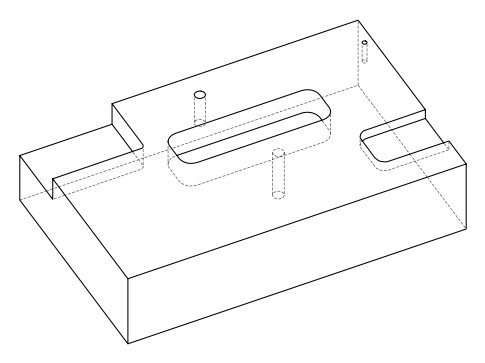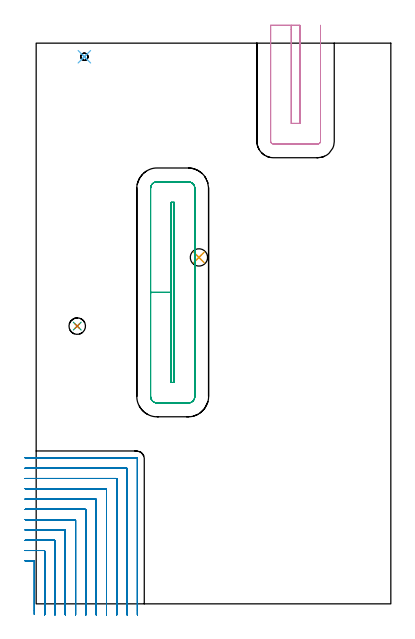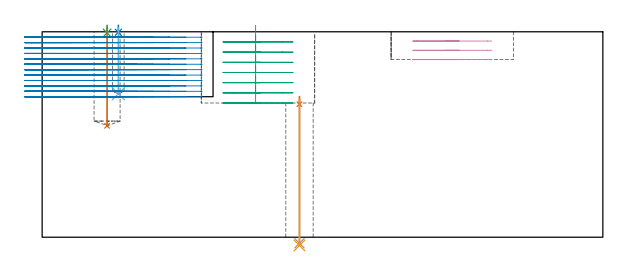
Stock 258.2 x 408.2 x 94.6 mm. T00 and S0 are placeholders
(PLAN: 10 operations, 6 tool changes, 48.9 min)
(1 SPOT_DRILL | STEP1HOLE | NXT0321_9005460120000 | 0.04 min | 3601 mm3)
(2 SPOT_DRILL_1 | STEP1POCKET | NXT0321_9005460120000 | 0.03 min | 0 mm3)
(3 SPOT_DRILL_2 | STEP1POCKET_1 | NXT0321_9005460120000 | 0.03 min | 2 mm3)
(4 DRILL_THROUGH_HOLE_INTO_CENTER | STEP1HOLE | NXT0301_042 | 0.27 min | 2434 mm3)
(5 DRILL_TO_ENLARGE_THROUGH_HOLE | STEP1HOLE | NXT0301_097 | 0.28 min | 5721 mm3)
(6 DRILL_BLIND_HOLE_INTO_CENTER | STEP1POCKET | NXT0301_024 | 0.12 min | 606 mm3)
(7 DRILL_BLIND_HOLE_INTO_CENTER_1 | STEP1POCKET_1 | NXT0301_091 | 0.18 min | 4715 mm3)
(8 MILL_CORNER_NOTCH_RECTANGULAR | CORNER_NOTCH_RECTANGULAR | NXT0201_013 | Follow Part, ap 2.5, ae 75% | 35.33 min | 261689 mm3)
(9 MILL_RECTANGULAR_POCKET | POCKET_RECTANGULAR_STRAIGHT | UGT0201_094 | Follow Part, ap 5, ae 75% | 10.11 min | 299887 mm3)
(10 MILL_SLOT | SLOT_PARTIAL_RECTANGULAR | UGT0201_094 | Follow Part, ap 5, ae 75% | 2.47 min | 59282 mm3)
(TOOL NXT0321_9005460120000 | NC Spot Drill, 142deg, 12mm, Carbide, Uncoated | D12 PA142 FL30 Z2)
(TOOL NXT0301_042 | Carbide Drill 7.1mm [860.1-0710-057A1-MM 2214] | D7.1 PA140 FL85 Z2)
(TOOL NXT0301_097 | Carbide Drill 12.6mm [860.1-1260-063A1-MM 2214] | D12.6 PA140 FL77 Z2)
(TOOL NXT0301_024 | Carbide Drill 5.3mm [860.1-0530-027A1-MM 2214] | D5.3 PA140 FL44 Z2)
(TOOL NXT0301_091 | Carbide Drill 12mm [860.1-1200-036A1-MM 2214] | D12 PA140 FL55 Z2)
(TOOL NXT0201_013 | ENDMILL 10mm | D10 FL30 Z4)
(TOOL UGT0201_094 | End mill 20 mm | D20 FL38 Z4)
(OP 1 SPOT_DRILL)
G17 G21 G94 G90
T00 M6
G54
G17 G0 G90 X118.5 Y252.2 S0 M3
G43 Z104.6 H0
G94 G81 G98 Z61.258 F250. R64.8
G80
M5
M2
(OP 2 SPOT_DRILL_1)
G17 G21 G94 G90
T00 M6
G54
G17 G0 G90 X35.1 Y398.3 S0 M3
G43 Z104.6 H0
G94 G81 G98 Z94.372 F250. R97.6
G80
M5
M2
(OP 3 SPOT_DRILL_2)
G17 G21 G94 G90
T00 M6
G54
G17 G0 G90 X29.9 Y202.2 S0 M3
G43 Z104.6 H0
G94 G81 G98 Z94.084 F250. R97.6
G80
M5
M2
(OP 4 DRILL_THROUGH_HOLE_INTO_CENTER)
G17 G21 G94 G90
T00 M6
G54
G17 G0 G90 X118.5 Y252.2 S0 M3
G43 Z104.6 H1
G94 G73 G98 Z-2.792 F250. Q6.459 R63.8
G80
M5
M2
(OP 5 DRILL_TO_ENLARGE_THROUGH_HOLE)
G17 G21 G94 G90
T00 M6
G54
G17 G0 G90 X118.5 Y252.2 S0 M3
G43 Z104.6 H1
G94 G73 G98 Z-3.793 F250. Q10.932 R63.8
G80
M5
M2
(OP 6 DRILL_BLIND_HOLE_INTO_CENTER)
G17 G21 G94 G90
T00 M6
G54
G17 G0 G90 X35.1 Y398.3 S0 M3
G43 Z104.6 H1
G94 G81 G98 Z66.1 F250. R96.6
G80
M5
M2
(OP 7 DRILL_BLIND_HOLE_INTO_CENTER_1)
G17 G21 G94 G90
T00 M6
G54
G17 G0 G90 X29.9 Y202.2 S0 M3
G43 Z104.6 H1
G94 G81 G98 Z51.3 F250. R96.6
G80
M5
M2
(OP 8 MILL_CORNER_NOTCH_RECTANGULAR)
G17 G21 G94 G90
T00 M6
G54
G17 G0 G90 X-1.3 Y-7.828 S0 M3
G43 Z104.6 H0
Z92.108
G94 G1 Y-4.828 F250.
Y30.806 F500.
G3 X-1.794 Y31.3 R0.5
G1 X-5.
X-8. F250.
G0 Z104.6
X6.2 Y-8.
Z92.108
G1 Y-5.
Y38.305 F500.
G3 X5.705 Y38.8 R0.5
G1 X-5.
X-8. F250.
G0 Z104.6
X13.7 Y-8.
Z92.108
G1 Y-5.
Y45.805 F500.
G3 X13.205 Y46.3 R0.5
G1 X-5.
X-8. F250.
G0 Z104.6
X21.2 Y-8.
Z92.108
G1 Y-5.
Y53.305 F500.
G3 X20.705 Y53.8 R0.5
G1 X-5.
X-8. F250.
G0 Z104.6
X28.7 Y-8.
Z92.108
G1 Y-5.
Y60.804 F500.
G3 X28.204 Y61.3 R0.5
G1 X-5.
X-8. F250.
G0 Z104.6
X36.2 Y-8.
Z92.108
G1 Y-5.
Y68.304 F500.
G3 X35.704 Y68.8 R0.5
G1 X-5.
X-8. F250.
G0 Z104.6
X43.7 Y-8.
Z92.108
G1 Y-5.
Y75.804 F500.
G3 X43.204 Y76.3 R0.5
G1 X-5.
X-8. F250.
G0 Z104.6
X51.2 Y-8.
Z92.108
G1 Y-5.
Y83.304 F500.
G3 X50.704 Y83.8 R0.5
G1 X-5.
X-8. F250.
G0 Z104.6
X58.7 Y-8.
Z92.108
G1 Y-5.
Y90.804 F500.
G3 X58.204 Y91.3 R0.5
G1 X-5.
X-8. F250.
G0 Z104.6
X66.2 Y-8.
Z92.108
G1 Y-5.
Y98.303 F500.
G3 X65.703 Y98.8 R0.5
G1 X-5.
X-8. F250.
G0 Z104.6
X73.7 Y-8.
Z92.108
G1 Y-5.
Y105.6 F500.
G3 X73. Y106.3 R0.7
G1 X-5.
X-8. F250.
G0 Z104.6
X-1.3 Y-7.828
Z89.617
G1 Y-4.828
Y30.806 F500.
G3 X-1.794 Y31.3 R0.5
G1 X-5.
X-8. F250.
G0 Z104.6
X6.2 Y-8.
Z89.617
G1 Y-5.
Y38.305 F500.
G3 X5.705 Y38.8 R0.5
G1 X-5.
X-8. F250.
G0 Z104.6
X13.7 Y-8.
Z89.617
G1 Y-5.
Y45.805 F500.
G3 X13.205 Y46.3 R0.5
G1 X-5.
X-8. F250.
G0 Z104.6
X21.2 Y-8.
Z89.617
G1 Y-5.
Y53.305 F500.
G3 X20.705 Y53.8 R0.5
G1 X-5.
X-8. F250.
G0 Z104.6
X28.7 Y-8.
Z89.617
G1 Y-5.
Y60.804 F500.
G3 X28.204 Y61.3 R0.5
G1 X-5.
X-8. F250.
G0 Z104.6
X36.2 Y-8.
Z89.617
G1 Y-5.
Y68.304 F500.
G3 X35.704 Y68.8 R0.5
G1 X-5.
X-8. F250.
G0 Z104.6
X43.7 Y-8.
Z89.617
G1 Y-5.
Y75.804 F500.
G3 X43.204 Y76.3 R0.5
G1 X-5.
X-8. F250.
G0 Z104.6
X51.2 Y-8.
Z89.617
G1 Y-5.
Y83.304 F500.
G3 X50.704 Y83.8 R0.5
G1 X-5.
X-8. F250.
G0 Z104.6
X58.7 Y-8.
Z89.617
G1 Y-5.
Y90.804 F500.
G3 X58.204 Y91.3 R0.5
G1 X-5.
X-8. F250.
G0 Z104.6
X66.2 Y-8.
Z89.617
G1 Y-5.
Y98.303 F500.
G3 X65.703 Y98.8 R0.5
G1 X-5.
X-8. F250.
G0 Z104.6
X73.7 Y-8.
Z89.617
G1 Y-5.
Y105.6 F500.
G3 X73. Y106.3 R0.7
G1 X-5.
X-8. F250.
G0 Z104.6
X-1.3 Y-7.828
Z87.125
G1 Y-4.828
Y30.806 F500.
G3 X-1.794 Y31.3 R0.5
G1 X-5.
X-8. F250.
G0 Z104.6
X6.2 Y-8.
Z87.125
G1 Y-5.
Y38.305 F500.
G3 X5.705 Y38.8 R0.5
G1 X-5.
X-8. F250.
G0 Z104.6
X13.7 Y-8.
Z87.125
G1 Y-5.
Y45.805 F500.
G3 X13.205 Y46.3 R0.5
G1 X-5.
X-8. F250.
G0 Z104.6
X21.2 Y-8.
Z87.125
G1 Y-5.
Y53.305 F500.
G3 X20.705 Y53.8 R0.5
G1 X-5.
X-8. F250.
G0 Z104.6
X28.7 Y-8.
Z87.125
G1 Y-5.
Y60.804 F500.
G3 X28.204 Y61.3 R0.5
G1 X-5.
X-8. F250.
G0 Z104.6
X36.2 Y-8.
Z87.125
G1 Y-5.
Y68.304 F500.
G3 X35.704 Y68.8 R0.5
G1 X-5.
X-8. F250.
G0 Z104.6
X43.7 Y-8.
Z87.125
G1 Y-5.
Y75.804 F500.
G3 X43.204 Y76.3 R0.5
G1 X-5.
X-8. F250.
G0 Z104.6
X51.2 Y-8.
Z87.125
G1 Y-5.
Y83.304 F500.
G3 X50.704 Y83.8 R0.5
G1 X-5.
X-8. F250.
G0 Z104.6
X58.7 Y-8.
Z87.125
G1 Y-5.
Y90.804 F500.
G3 X58.204 Y91.3 R0.5
G1 X-5.
X-8. F250.
G0 Z104.6
X66.2 Y-8.
Z87.125
G1 Y-5.
Y98.303 F500.
G3 X65.703 Y98.8 R0.5
G1 X-5.
X-8. F250.
G0 Z104.6
X73.7 Y-8.
Z87.125
G1 Y-5.
Y105.6 F500.
G3 X73. Y106.3 R0.7
G1 X-5.
X-8. F250.
G0 Z104.6
X-1.3 Y-7.828
Z84.633
G1 Y-4.828
Y30.806 F500.
G3 X-1.794 Y31.3 R0.5
G1 X-5.
X-8. F250.
G0 Z104.6
X6.2 Y-8.
Z84.633
G1 Y-5.
Y38.305 F500.
G3 X5.705 Y38.8 R0.5
G1 X-5.
X-8. F250.
G0 Z104.6
X13.7 Y-8.
Z84.633
G1 Y-5.
Y45.805 F500.
G3 X13.205 Y46.3 R0.5
G1 X-5.
X-8. F250.
G0 Z104.6
X21.2 Y-8.
Z84.633
G1 Y-5.
Y53.305 F500.
G3 X20.705 Y53.8 R0.5
G1 X-5.
X-8. F250.
G0 Z104.6
X28.7 Y-8.
Z84.633
G1 Y-5.
Y60.804 F500.
G3 X28.204 Y61.3 R0.5
G1 X-5.
X-8. F250.
G0 Z104.6
X36.2 Y-8.
Z84.633
G1 Y-5.
Y68.304 F500.
G3 X35.704 Y68.8 R0.5
G1 X-5.
X-8. F250.
G0 Z104.6
X43.7 Y-8.
Z84.633
G1 Y-5.
Y75.804 F500.
G3 X43.204 Y76.3 R0.5
G1 X-5.
X-8. F250.
G0 Z104.6
X51.2 Y-8.
Z84.633
G1 Y-5.
Y83.304 F500.
G3 X50.704 Y83.8 R0.5
G1 X-5.
X-8. F250.
G0 Z104.6
X58.7 Y-8.
Z84.633
G1 Y-5.
Y90.804 F500.
G3 X58.204 Y91.3 R0.5
G1 X-5.
X-8. F250.
G0 Z104.6
X66.2 Y-8.
Z84.633
G1 Y-5.
Y98.303 F500.
G3 X65.703 Y98.8 R0.5
G1 X-5.
X-8. F250.
G0 Z104.6
X73.7 Y-8.
Z84.633
G1 Y-5.
Y105.6 F500.
G3 X73. Y106.3 R0.7
G1 X-5.
X-8. F250.
G0 Z104.6
X-1.3 Y-7.828
Z82.142
G1 Y-4.828
Y30.806 F500.
G3 X-1.794 Y31.3 R0.5
G1 X-5.
X-8. F250.
G0 Z104.6
X6.2 Y-8.
Z82.142
G1 Y-5.
Y38.305 F500.
G3 X5.705 Y38.8 R0.5
G1 X-5.
X-8. F250.
G0 Z104.6
X13.7 Y-8.
Z82.142
G1 Y-5.
Y45.805 F500.
G3 X13.205 Y46.3 R0.5
G1 X-5.
X-8. F250.
G0 Z104.6
X21.2 Y-8.
Z82.142
G1 Y-5.
Y53.305 F500.
G3 X20.705 Y53.8 R0.5
G1 X-5.
X-8. F250.
G0 Z104.6
X28.7 Y-8.
Z82.142
G1 Y-5.
Y60.804 F500.
G3 X28.204 Y61.3 R0.5
G1 X-5.
X-8. F250.
G0 Z104.6
X36.2 Y-8.
Z82.142
G1 Y-5.
Y68.304 F500.
G3 X35.704 Y68.8 R0.5
G1 X-5.
X-8. F250.
G0 Z104.6
X43.7 Y-8.
Z82.142
G1 Y-5.
Y75.804 F500.
G3 X43.204 Y76.3 R0.5
G1 X-5.
X-8. F250.
G0 Z104.6
X51.2 Y-8.
Z82.142
G1 Y-5.
Y83.304 F500.
G3 X50.704 Y83.8 R0.5
G1 X-5.
X-8. F250.
G0 Z104.6
X58.7 Y-8.
Z82.142
G1 Y-5.
Y90.804 F500.
G3 X58.204 Y91.3 R0.5
G1 X-5.
X-8. F250.
G0 Z104.6
X66.2 Y-8.
Z82.142
G1 Y-5.
Y98.303 F500.
G3 X65.703 Y98.8 R0.5
G1 X-5.
X-8. F250.
G0 Z104.6
X73.7 Y-8.
Z82.142
G1 Y-5.
Y105.6 F500.
G3 X73. Y106.3 R0.7
G1 X-5.
X-8. F250.
G0 Z104.6
X-1.3 Y-7.828
Z79.65
G1 Y-4.828
Y30.806 F500.
G3 X-1.794 Y31.3 R0.5
G1 X-5.
X-8. F250.
G0 Z104.6
X6.2 Y-8.
Z79.65
G1 Y-5.
Y38.305 F500.
G3 X5.705 Y38.8 R0.5
G1 X-5.
X-8. F250.
G0 Z104.6
X13.7 Y-8.
Z79.65
G1 Y-5.
Y45.805 F500.
G3 X13.205 Y46.3 R0.5
G1 X-5.
X-8. F250.
G0 Z104.6
X21.2 Y-8.
Z79.65
G1 Y-5.
Y53.305 F500.
G3 X20.705 Y53.8 R0.5
G1 X-5.
X-8. F250.
G0 Z104.6
X28.7 Y-8.
Z79.65
G1 Y-5.
Y60.804 F500.
G3 X28.204 Y61.3 R0.5
G1 X-5.
X-8. F250.
G0 Z104.6
X36.2 Y-8.
Z79.65
G1 Y-5.
Y68.304 F500.
G3 X35.704 Y68.8 R0.5
G1 X-5.
X-8. F250.
G0 Z104.6
X43.7 Y-8.
Z79.65
G1 Y-5.
Y75.804 F500.
G3 X43.204 Y76.3 R0.5
G1 X-5.
X-8. F250.
G0 Z104.6
X51.2 Y-8.
Z79.65
G1 Y-5.
Y83.304 F500.
G3 X50.704 Y83.8 R0.5
G1 X-5.
X-8. F250.
G0 Z104.6
X58.7 Y-8.
Z79.65
G1 Y-5.
Y90.804 F500.
G3 X58.204 Y91.3 R0.5
G1 X-5.
X-8. F250.
G0 Z104.6
X66.2 Y-8.
Z79.65
G1 Y-5.
Y98.303 F500.
G3 X65.703 Y98.8 R0.5
G1 X-5.
X-8. F250.
G0 Z104.6
X73.7 Y-8.
Z79.65
G1 Y-5.
Y105.6 F500.
G3 X73. Y106.3 R0.7
G1 X-5.
X-8. F250.
G0 Z104.6
X-1.3 Y-7.828
Z77.158
G1 Y-4.828
Y30.806 F500.
G3 X-1.794 Y31.3 R0.5
G1 X-5.
X-8. F250.
G0 Z104.6
X6.2 Y-8.
Z77.158
G1 Y-5.
Y38.305 F500.
G3 X5.705 Y38.8 R0.5
G1 X-5.
X-8. F250.
G0 Z104.6
X13.7 Y-8.
Z77.158
G1 Y-5.
Y45.805 F500.
G3 X13.205 Y46.3 R0.5
G1 X-5.
X-8. F250.
G0 Z104.6
X21.2 Y-8.
Z77.158
G1 Y-5.
Y53.305 F500.
G3 X20.705 Y53.8 R0.5
G1 X-5.
X-8. F250.
G0 Z104.6
X28.7 Y-8.
Z77.158
G1 Y-5.
Y60.804 F500.
G3 X28.204 Y61.3 R0.5
G1 X-5.
X-8. F250.
G0 Z104.6
X36.2 Y-8.
Z77.158
G1 Y-5.
Y68.304 F500.
G3 X35.704 Y68.8 R0.5
G1 X-5.
X-8. F250.
G0 Z104.6
X43.7 Y-8.
Z77.158
G1 Y-5.
Y75.804 F500.
G3 X43.204 Y76.3 R0.5
G1 X-5.
X-8. F250.
G0 Z104.6
X51.2 Y-8.
Z77.158
G1 Y-5.
Y83.304 F500.
G3 X50.704 Y83.8 R0.5
G1 X-5.
X-8. F250.
G0 Z104.6
X58.7 Y-8.
Z77.158
G1 Y-5.
Y90.804 F500.
G3 X58.204 Y91.3 R0.5
G1 X-5.
X-8. F250.
G0 Z104.6
X66.2 Y-8.
Z77.158
G1 Y-5.
Y98.303 F500.
G3 X65.703 Y98.8 R0.5
G1 X-5.
X-8. F250.
G0 Z104.6
X73.7 Y-8.
Z77.158
G1 Y-5.
Y105.6 F500.
G3 X73. Y106.3 R0.7
G1 X-5.
X-8. F250.
G0 Z104.6
X-1.3 Y-7.828
Z74.667
G1 Y-4.828
Y30.806 F500.
G3 X-1.794 Y31.3 R0.5
G1 X-5.
X-8. F250.
G0 Z104.6
X6.2 Y-8.
Z74.667
G1 Y-5.
Y38.305 F500.
G3 X5.705 Y38.8 R0.5
G1 X-5.
X-8. F250.
G0 Z104.6
X13.7 Y-8.
Z74.667
G1 Y-5.
Y45.805 F500.
G3 X13.205 Y46.3 R0.5
G1 X-5.
X-8. F250.
G0 Z104.6
X21.2 Y-8.
Z74.667
G1 Y-5.
Y53.305 F500.
G3 X20.705 Y53.8 R0.5
G1 X-5.
X-8. F250.
G0 Z104.6
X28.7 Y-8.
Z74.667
G1 Y-5.
Y60.804 F500.
G3 X28.204 Y61.3 R0.5
G1 X-5.
X-8. F250.
G0 Z104.6
X36.2 Y-8.
Z74.667
G1 Y-5.
Y68.304 F500.
G3 X35.704 Y68.8 R0.5
G1 X-5.
X-8. F250.
G0 Z104.6
X43.7 Y-8.
Z74.667
G1 Y-5.
Y75.804 F500.
G3 X43.204 Y76.3 R0.5
G1 X-5.
X-8. F250.
G0 Z104.6
X51.2 Y-8.
Z74.667
G1 Y-5.
Y83.304 F500.
G3 X50.704 Y83.8 R0.5
G1 X-5.
X-8. F250.
G0 Z104.6
X58.7 Y-8.
Z74.667
G1 Y-5.
Y90.804 F500.
G3 X58.204 Y91.3 R0.5
G1 X-5.
X-8. F250.
G0 Z104.6
X66.2 Y-8.
Z74.667
G1 Y-5.
Y98.303 F500.
G3 X65.703 Y98.8 R0.5
G1 X-5.
X-8. F250.
G0 Z104.6
X73.7 Y-8.
Z74.667
G1 Y-5.
Y105.6 F500.
G3 X73. Y106.3 R0.7
G1 X-5.
X-8. F250.
G0 Z104.6
X-1.3 Y-7.828
Z72.175
G1 Y-4.828
Y30.806 F500.
G3 X-1.794 Y31.3 R0.5
G1 X-5.
X-8. F250.
G0 Z104.6
X6.2 Y-8.
Z72.175
G1 Y-5.
Y38.305 F500.
G3 X5.705 Y38.8 R0.5
G1 X-5.
X-8. F250.
G0 Z104.6
X13.7 Y-8.
Z72.175
G1 Y-5.
Y45.805 F500.
G3 X13.205 Y46.3 R0.5
G1 X-5.
X-8. F250.
G0 Z104.6
X21.2 Y-8.
Z72.175
G1 Y-5.
Y53.305 F500.
G3 X20.705 Y53.8 R0.5
G1 X-5.
X-8. F250.
G0 Z104.6
X28.7 Y-8.
Z72.175
G1 Y-5.
Y60.804 F500.
G3 X28.204 Y61.3 R0.5
G1 X-5.
X-8. F250.
G0 Z104.6
X36.2 Y-8.
Z72.175
G1 Y-5.
Y68.304 F500.
G3 X35.704 Y68.8 R0.5
G1 X-5.
X-8. F250.
G0 Z104.6
X43.7 Y-8.
Z72.175
G1 Y-5.
Y75.804 F500.
G3 X43.204 Y76.3 R0.5
G1 X-5.
X-8. F250.
G0 Z104.6
X51.2 Y-8.
Z72.175
G1 Y-5.
Y83.304 F500.
G3 X50.704 Y83.8 R0.5
G1 X-5.
X-8. F250.
G0 Z104.6
X58.7 Y-8.
Z72.175
G1 Y-5.
Y90.804 F500.
G3 X58.204 Y91.3 R0.5
G1 X-5.
X-8. F250.
G0 Z104.6
X66.2 Y-8.
Z72.175
G1 Y-5.
Y98.303 F500.
G3 X65.703 Y98.8 R0.5
G1 X-5.
X-8. F250.
G0 Z104.6
X73.7 Y-8.
Z72.175
G1 Y-5.
Y105.6 F500.
G3 X73. Y106.3 R0.7
G1 X-5.
X-8. F250.
G0 Z104.6
X-1.3 Y-7.828
Z69.683
G1 Y-4.828
Y30.806 F500.
G3 X-1.794 Y31.3 R0.5
G1 X-5.
X-8. F250.
G0 Z104.6
X6.2 Y-8.
Z69.683
G1 Y-5.
Y38.305 F500.
G3 X5.705 Y38.8 R0.5
G1 X-5.
X-8. F250.
G0 Z104.6
X13.7 Y-8.
Z69.683
G1 Y-5.
Y45.805 F500.
G3 X13.205 Y46.3 R0.5
G1 X-5.
X-8. F250.
G0 Z104.6
X21.2 Y-8.
Z69.683
G1 Y-5.
Y53.305 F500.
G3 X20.705 Y53.8 R0.5
G1 X-5.
X-8. F250.
G0 Z104.6
X28.7 Y-8.
Z69.683
G1 Y-5.
Y60.804 F500.
G3 X28.204 Y61.3 R0.5
G1 X-5.
X-8. F250.
G0 Z104.6
X36.2 Y-8.
Z69.683
G1 Y-5.
Y68.304 F500.
G3 X35.704 Y68.8 R0.5
G1 X-5.
X-8. F250.
G0 Z104.6
X43.7 Y-8.
Z69.683
G1 Y-5.
Y75.804 F500.
G3 X43.204 Y76.3 R0.5
G1 X-5.
X-8. F250.
G0 Z104.6
X51.2 Y-8.
Z69.683
G1 Y-5.
Y83.304 F500.
G3 X50.704 Y83.8 R0.5
G1 X-5.
X-8. F250.
G0 Z104.6
X58.7 Y-8.
Z69.683
G1 Y-5.
Y90.804 F500.
G3 X58.204 Y91.3 R0.5
G1 X-5.
X-8. F250.
G0 Z104.6
X66.2 Y-8.
Z69.683
G1 Y-5.
Y98.303 F500.
G3 X65.703 Y98.8 R0.5
G1 X-5.
X-8. F250.
G0 Z104.6
X73.7 Y-8.
Z69.683
G1 Y-5.
Y105.6 F500.
G3 X73. Y106.3 R0.7
G1 X-5.
X-8. F250.
G0 Z104.6
X-1.3 Y-7.828
Z67.192
G1 Y-4.828
Y30.806 F500.
G3 X-1.794 Y31.3 R0.5
G1 X-5.
X-8. F250.
G0 Z104.6
X6.2 Y-8.
Z67.192
G1 Y-5.
Y38.305 F500.
G3 X5.705 Y38.8 R0.5
G1 X-5.
X-8. F250.
G0 Z104.6
X13.7 Y-8.
Z67.192
G1 Y-5.
Y45.805 F500.
G3 X13.205 Y46.3 R0.5
G1 X-5.
X-8. F250.
G0 Z104.6
X21.2 Y-8.
Z67.192
G1 Y-5.
Y53.305 F500.
G3 X20.705 Y53.8 R0.5
G1 X-5.
X-8. F250.
G0 Z104.6
X28.7 Y-8.
Z67.192
G1 Y-5.
Y60.804 F500.
G3 X28.204 Y61.3 R0.5
G1 X-5.
X-8. F250.
G0 Z104.6
X36.2 Y-8.
Z67.192
G1 Y-5.
Y68.304 F500.
G3 X35.704 Y68.8 R0.5
G1 X-5.
X-8. F250.
G0 Z104.6
X43.7 Y-8.
Z67.192
G1 Y-5.
Y75.804 F500.
G3 X43.204 Y76.3 R0.5
G1 X-5.
X-8. F250.
G0 Z104.6
X51.2 Y-8.
Z67.192
G1 Y-5.
Y83.304 F500.
G3 X50.704 Y83.8 R0.5
G1 X-5.
X-8. F250.
G0 Z104.6
X58.7 Y-8.
Z67.192
G1 Y-5.
Y90.804 F500.
G3 X58.204 Y91.3 R0.5
G1 X-5.
X-8. F250.
G0 Z104.6
X66.2 Y-8.
Z67.192
G1 Y-5.
Y98.303 F500.
G3 X65.703 Y98.8 R0.5
G1 X-5.
X-8. F250.
G0 Z104.6
X73.7 Y-8.
Z67.192
G1 Y-5.
Y105.6 F500.
G3 X73. Y106.3 R0.7
G1 X-5.
X-8. F250.
G0 Z104.6
X-1.3 Y-7.828
Z64.7
G1 Y-4.828
Y30.806 F500.
G3 X-1.794 Y31.3 R0.5
G1 X-5.
X-8. F250.
G0 Z104.6
X6.2 Y-8.
Z64.7
G1 Y-5.
Y38.305 F500.
G3 X5.705 Y38.8 R0.5
G1 X-5.
X-8. F250.
G0 Z104.6
X13.7 Y-8.
Z64.7
G1 Y-5.
Y45.805 F500.
G3 X13.205 Y46.3 R0.5
G1 X-5.
X-8. F250.
G0 Z104.6
X21.2 Y-8.
Z64.7
G1 Y-5.
Y53.305 F500.
G3 X20.705 Y53.8 R0.5
G1 X-5.
X-8. F250.
G0 Z104.6
X28.7 Y-8.
Z64.7
G1 Y-5.
Y60.804 F500.
G3 X28.204 Y61.3 R0.5
G1 X-5.
X-8. F250.
G0 Z104.6
X36.2 Y-8.
Z64.7
G1 Y-5.
Y68.304 F500.
G3 X35.704 Y68.8 R0.5
G1 X-5.
X-8. F250.
G0 Z104.6
X43.7 Y-8.
Z64.7
G1 Y-5.
Y75.804 F500.
G3 X43.204 Y76.3 R0.5
G1 X-5.
X-8. F250.
G0 Z104.6
X51.2 Y-8.
Z64.7
G1 Y-5.
Y83.304 F500.
G3 X50.704 Y83.8 R0.5
G1 X-5.
X-8. F250.
G0 Z104.6
X58.7 Y-8.
Z64.7
G1 Y-5.
Y90.804 F500.
G3 X58.204 Y91.3 R0.5
G1 X-5.
X-8. F250.
G0 Z104.6
X66.2 Y-8.
Z64.7
G1 Y-5.
Y98.303 F500.
G3 X65.703 Y98.8 R0.5
G1 X-5.
X-8. F250.
G0 Z104.6
X73.7 Y-8.
Z64.7
G1 Y-5.
Y105.6 F500.
G3 X73. Y106.3 R0.7
G1 X-5.
X-8. F250.
G0 Z104.6
M5
M2
(OP 9 MILL_RECTANGULAR_POCKET)
G17 G21 G94 G90
T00 M6
G54
G17 G0 G90 X98.3 Y255.433 S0 M3
G43 Z104.6 H0
Z97.6
G94 G1 Y226.75 Z89.914 F250.
Y161.2 F500.
X100.5
Y292.3
X98.3
Y226.75
X83.3
Y151.
G3 X88.1 Y146.2 R4.8
G1 X110.7
G3 X115.5 Y151. R4.8
G1 Y302.5
G3 X110.7 Y307.3 R4.8
G1 X88.1
G3 X83.3 Y302.5 R4.8
G1 Y226.75
Y225.75
G0 X98.3 Y255.433 Z92.914
G1 Y226.75 Z85.228 F250.
Y161.2 F500.
X100.5
Y292.3
X98.3
Y226.75
X83.3
Y151.
G3 X88.1 Y146.2 R4.8
G1 X110.7
G3 X115.5 Y151. R4.8
G1 Y302.5
G3 X110.7 Y307.3 R4.8
G1 X88.1
G3 X83.3 Y302.5 R4.8
G1 Y226.75
Y225.75
G0 X98.3 Y255.433 Z88.228
G1 Y226.75 Z80.543 F250.
Y161.2 F500.
X100.5
Y292.3
X98.3
Y226.75
X83.3
Y151.
G3 X88.1 Y146.2 R4.8
G1 X110.7
G3 X115.5 Y151. R4.8
G1 Y302.5
G3 X110.7 Y307.3 R4.8
G1 X88.1
G3 X83.3 Y302.5 R4.8
G1 Y226.75
Y225.75
G0 X98.3 Y255.433 Z83.543
G1 Y226.75 Z75.857 F250.
Y161.2 F500.
X100.5
Y292.3
X98.3
Y226.75
X83.3
Y151.
G3 X88.1 Y146.2 R4.8
G1 X110.7
G3 X115.5 Y151. R4.8
G1 Y302.5
G3 X110.7 Y307.3 R4.8
G1 X88.1
G3 X83.3 Y302.5 R4.8
G1 Y226.75
Y225.75
G0 X98.3 Y255.433 Z78.857
G1 Y226.75 Z71.171 F250.
Y161.2 F500.
X100.5
Y292.3
X98.3
Y226.75
X83.3
Y151.
G3 X88.1 Y146.2 R4.8
G1 X110.7
G3 X115.5 Y151. R4.8
G1 Y302.5
G3 X110.7 Y307.3 R4.8
G1 X88.1
G3 X83.3 Y302.5 R4.8
G1 Y226.75
Y225.75
G0 X98.3 Y255.433 Z74.171
G1 Y226.75 Z66.486 F250.
Y161.2 F500.
X100.5
Y292.3
X98.3
Y226.75
X83.3
Y151.
G3 X88.1 Y146.2 R4.8
G1 X110.7
G3 X115.5 Y151. R4.8
G1 Y302.5
G3 X110.7 Y307.3 R4.8
G1 X88.1
G3 X83.3 Y302.5 R4.8
G1 Y226.75
Y225.75
G0 X98.3 Y255.433 Z69.486
G1 Y226.75 Z61.8 F250.
Y161.2 F500.
X100.5
Y292.3
X98.3
Y226.75
X83.3
Y151.
G3 X88.1 Y146.2 R4.8
G1 X110.7
G3 X115.5 Y151. R4.8
G1 Y302.5
G3 X110.7 Y307.3 R4.8
G1 X88.1
G3 X83.3 Y302.5 R4.8
G1 Y226.75
Y225.75
G0 Z104.6
M5
M2
(OP 10 MILL_SLOT)
G17 G21 G94 G90
T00 M6
G54
G17 G0 G90 X185.7 Y421.2 S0 M3
G43 Z104.6 H0
Z90.333
G94 G1 Y418.2 F250.
Y349.8 F500.
X192.
Y418.2
Y421.2 F250.
X170.7
Y418.2
Y336.8 F500.
G3 X172.7 Y334.8 R2.
G1 X205.
G3 X207. Y336.8 R2.
G1 Y418.2
Y421.2 F250.
G0 X185.7 Z86.067
G1 Y418.2
Y349.8 F500.
X192.
Y418.2
Y421.2 F250.
X170.7
Y418.2
Y336.8 F500.
G3 X172.7 Y334.8 R2.
G1 X205.
G3 X207. Y336.8 R2.
G1 Y418.2
Y421.2 F250.
G0 X185.7 Z81.8
G1 Y418.2
Y349.8 F500.
X192.
Y418.2
Y421.2 F250.
X170.7
Y418.2
Y336.8 F500.
G3 X172.7 Y334.8 R2.
G1 X205.
G3 X207. Y336.8 R2.
G1 Y418.2
Y421.2 F250.
G0 Z104.6
M5
M2
